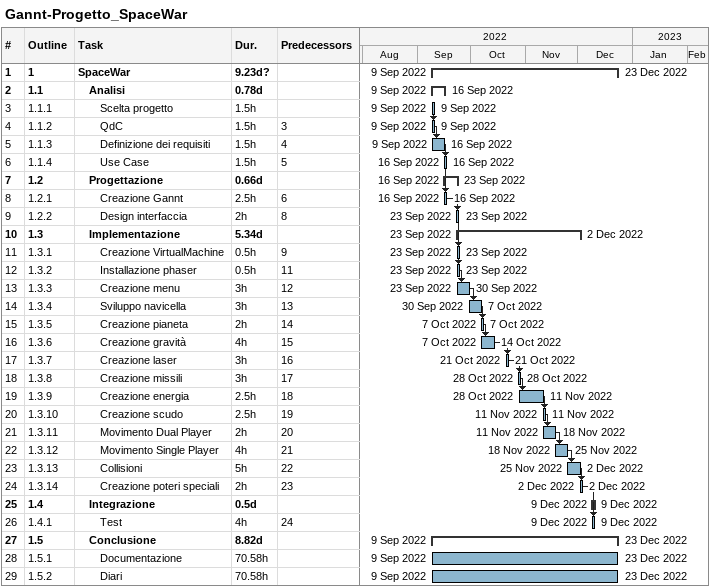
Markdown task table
Gannt-Progetto_SpaceWar

| ID | WBS | Task | Duration | Start | Finish | Predecessors |
|---|---|---|---|---|---|---|
| 1 | 1 | **SpaceWar** | 9.23d? | 2022-09-09 | 2022-12-23 |  |
| 2 | 1.1 | **Analisi** | 0.78d | 2022-09-09 | 2022-09-16 |  |
| 3 | 1.1.1 | Scelta progetto | 1.5h | 2022-09-09 | 2022-09-09 |  |
| 4 | 1.1.2 | QdC | 1.5h | 2022-09-09 | 2022-09-09 | 3 |
| 5 | 1.1.3 | Definizione dei requisiti | 1.5h | 2022-09-09 | 2022-09-16 | 4 |
| 6 | 1.1.4 | Use Case | 1.5h | 2022-09-16 | 2022-09-16 | 5 |
| 7 | 1.2 | **Progettazione** | 0.66d | 2022-09-16 | 2022-09-23 |  |
| 8 | 1.2.1 | Creazione Gannt | 2.5h | 2022-09-16 | 2022-09-16 | 6 |
| 9 | 1.2.2 | Design interfaccia | 2h | 2022-09-23 | 2022-09-23 | 8 |
| 10 | 1.3 | **Implementazione** | 5.34d | 2022-09-23 | 2022-12-02 |  |
| 11 | 1.3.1 | Creazione VirtualMachine | 0.5h | 2022-09-23 | 2022-09-23 | 9 |
| 12 | 1.3.2 | Installazione phaser | 0.5h | 2022-09-23 | 2022-09-23 | 11 |
| 13 | 1.3.3 | Creazione menu | 3h | 2022-09-23 | 2022-09-30 | 12 |
| 14 | 1.3.4 | Sviluppo navicella | 3h | 2022-09-30 | 2022-10-07 | 13 |
| 15 | 1.3.5 | Creazione pianeta | 2h | 2022-10-07 | 2022-10-07 | 14 |
| 16 | 1.3.6 | Creazione gravità | 4h | 2022-10-07 | 2022-10-14 | 15 |
| 17 | 1.3.7 | Creazione laser | 3h | 2022-10-21 | 2022-10-21 | 16 |
| 18 | 1.3.8 | Creazione missili | 3h | 2022-10-28 | 2022-10-28 | 17 |
| 19 | 1.3.9 | Creazione energia | 2.5h | 2022-10-28 | 2022-11-11 | 18 |
| 20 | 1.3.10 | Creazione scudo | 2.5h | 2022-11-11 | 2022-11-11 | 19 |
| 21 | 1.3.11 | Movimento Dual Player | 2h | 2022-11-11 | 2022-11-18 | 20 |
| 22 | 1.3.12 | Movimento Single Player | 4h | 2022-11-18 | 2022-11-25 | 21 |
| 23 | 1.3.13 | Collisioni | 5h | 2022-11-25 | 2022-12-02 | 22 |
| 24 | 1.3.14 | Creazione poteri speciali | 2h | 2022-12-02 | 2022-12-02 | 23 |
| 25 | 1.4 | **Integrazione** | 0.5d | 2022-12-09 | 2022-12-09 |  |
| 26 | 1.4.1 | Test | 4h | 2022-12-09 | 2022-12-09 | 24 |
| 27 | 1.5 | **Conclusione** | 8.82d | 2022-09-09 | 2022-12-23 |  |
| 28 | 1.5.1 | Documentazione | 70.58h | 2022-09-09 | 2022-12-23 |  |
| 29 | 1.5.2 | Diari | 70.58h | 2022-09-09 | 2022-12-23 |  |
